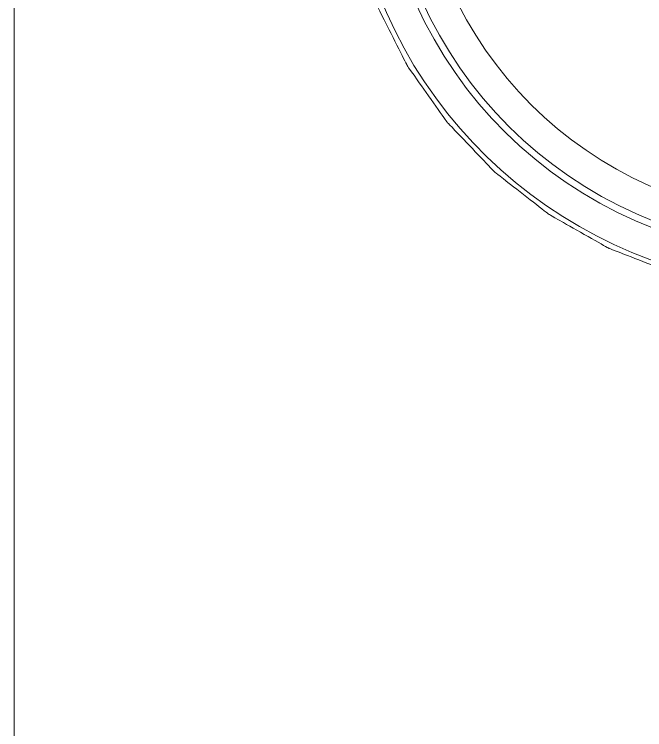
# Model space of a CAD drawing. Header units: millimetres. Extents: x 867 to 1330, y 209 to 507.
# Drawn here: x 1183.7857 to 1183.8477, y 448.0187 to 448.089 of the extents above; entities that cross this region are included whole.
import ezdxf

# ---------------------------------------------------------------- set-up
doc = ezdxf.new("R2010")
doc.units = ezdxf.units.MM
doc.header["$LTSCALE"] = 5
doc.layers.add('I-ARQ', color=8, linetype='Continuous', lineweight=0)

msp = doc.modelspace()

# ---------------------------------------------------------------- linework, layer by layer
at = {"layer": 'I-ARQ'}
msp.add_line((1183.785663, 447.422536), (1183.785663, 448.632536), dxfattribs=at)
at = {"layer": 'I-ARQ', "lineweight": 5}
for points, knots in [([(1183.821418, 448.10749), (1183.821418, 448.085439), (1183.838345, 448.067082), (1183.860324, 448.065298), (1183.860324, 448.065298), (1183.882302, 448.063514), (1183.901968, 448.0789), (1183.905524, 448.100662)], [0, 0, 0, 0, 0.5, 0.5, 0.5, 0.75, 1, 1, 1, 1]), ([(1183.822085, 448.10749), (1183.822085, 448.085887), (1183.838597, 448.067867), (1183.860118, 448.065985), (1183.860118, 448.065985), (1183.881637, 448.064102), (1183.901027, 448.07898), (1183.904779, 448.100255)], [0, 0, 0, 0, 0.5, 0.5, 0.5, 0.75, 1, 1, 1, 1]), ([(1183.825144, 448.10749), (1183.825144, 448.087474), (1183.840444, 448.070777), (1183.860384, 448.069032), (1183.860384, 448.069032), (1183.880324, 448.067288), (1183.898289, 448.081073), (1183.901766, 448.100786)], [0, 0, 0, 0, 0.5, 0.5, 0.5, 0.75, 1, 1, 1, 1]), ([(1183.819719, 448.096732), (1183.824834, 448.075801), (1183.843978, 448.061363), (1183.865507, 448.062199), (1183.865507, 448.062199), (1183.887038, 448.063036), (1183.905003, 448.078915), (1183.908479, 448.100179)], [0, 0, 0, 0, 0.5, 0.5, 0.5, 0.75, 1, 1, 1, 1]), ([(1183.819147, 448.096402), (1183.819147, 448.096402), (1183.821276, 448.089993), (1183.821276, 448.089993), (1183.821276, 448.089993), (1183.821276, 448.089993), (1183.824321, 448.083964), (1183.824321, 448.083964), (1183.824321, 448.083964), (1183.824321, 448.083964), (1183.828215, 448.078442), (1183.828215, 448.078442), (1183.828215, 448.078442), (1183.828215, 448.078442), (1183.832877, 448.073546), (1183.832877, 448.073546), (1183.832877, 448.073546), (1183.832877, 448.073546), (1183.838205, 448.069379), (1183.838205, 448.069379), (1183.838205, 448.069379), (1183.838205, 448.069379), (1183.844088, 448.066034), (1183.844088, 448.066034), (1183.844088, 448.066034), (1183.844088, 448.066034), (1183.850397, 448.06358), (1183.850397, 448.06358), (1183.850397, 448.06358), (1183.850397, 448.06358), (1183.856997, 448.06207), (1183.856997, 448.06207), (1183.856997, 448.06207), (1183.856997, 448.06207), (1183.863748, 448.061537), (1183.863748, 448.061537)], [0, 0, 0, 0, 0.111111, 0.111111, 0.111111, 0.166667, 0.222222, 0.222222, 0.222222, 0.277778, 0.333333, 0.333333, 0.333333, 0.388889, 0.444444, 0.444444, 0.444444, 0.5, 0.555556, 0.555556, 0.555556, 0.611111, 0.666667, 0.666667, 0.666667, 0.722222, 0.777778, 0.777778, 0.777778, 0.833333, 0.888889, 0.888889, 0.888889, 0.944444, 1, 1, 1, 1])]:
    msp.add_open_spline(points, degree=3, knots=knots, dxfattribs=at)

doc.saveas('drawing.dxf')
